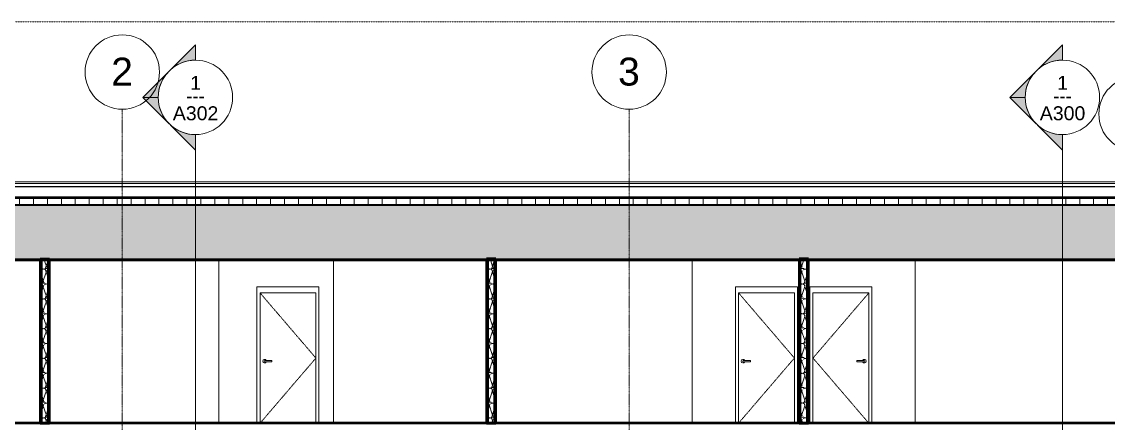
# Model space of a CAD drawing. Header units: inches. Extents: x -4168 to 1483, y -300 to 637.
# Drawn here: x -3219 to -2518, y 268 to 527 of the extents above; entities that cross this region are included whole.
import ezdxf

# ---------------------------------------------------------------- set-up
doc = ezdxf.new("R2010")
doc.units = ezdxf.units.IN
doc.header["$MEASUREMENT"] = 0
for name, pattern in [('Aligning Line 1_8_', [0.25, 0.125, -0.125]), ('Dash 1_16_', [0.125, 0.0625, -0.0625]), ('Grid Line 1_2_', [0.875, 0.5, -0.125, 0.125, -0.125])]:
    doc.linetypes.add(name, pattern=pattern)
for name, color, linetype, lineweight in [('0-1', 7, 'Continuous', 5), ('0-3', 10, 'Continuous', 13), ('A-DOOR-1', 7, 'Dash 1_16_', 9), ('A-DOOR-2', 7, 'Continuous', 9), ('A-DOOR-FRAM-1', 7, 'Continuous', 9), ('A-FLOR-7', 192, 'Continuous', 50), ('A-FLOR-LEVL-1', 51, 'Grid Line 1_2_', 9), ('A-ROOF', 132, 'Continuous', 13), ('A-ROOF-1', 252, 'Continuous', 13), ('A-ROOF-3', 132, 'Continuous', 50), ('A-ROOF-PATT-1', 132, 'Continuous', 9), ('A-WALL-2', 10, 'Continuous', 13), ('A-WALL-3', 135, 'Continuous', 13), ('A-WALL-PATT-1', 7, 'Continuous', 9), ('A-WALL-PATT-2', 253, 'Continuous', 9), ('G-ANNO-SYMB', 111, 'Aligning Line 1_8_', 9), ('G-ANNO-SYMB-1', 111, 'Continuous', 9), ('I-WALL-1', 250, 'Continuous', 50), ('I-WALL-2', 135, 'Continuous', 13), ('S-GRID-1', 1, 'Grid Line 1_2_', 9), ('S-GRID-IDEN', 1, 'Continuous', 9)]:
    doc.layers.add(name, color=color, linetype=linetype, lineweight=lineweight)
doc.styles.add('Arial', font='arial.ttf', dxfattribs={"height": 9})
doc.styles.add('Arial_1', font='arial.ttf', dxfattribs={"height": 18})
doc.styles.add('Century Gothic', font='ufonts.com_century-gothic.ttf', dxfattribs={"height": 9})
pattern_1 = [(0, (-3769.654, 146.633), (30.72, 7.68), [1.267, -21.773, 1.267, -21.773, -122.88]), (0, (-3769.654, 146.633), (30.72, 7.68), [-46.08, 1.267, -44.813, 1.267, -21.773, -53.76]), (0, (-3769.654, 146.633), (30.72, 7.68), [-115.2, 1.267, -14.093, 1.267, -37.133]), (120, (-3758.134, 150.473), (-22.011075, 22.7643), [1.267, -21.773, 1.267, -21.773, -122.88]), (120, (-3758.134, 150.473), (-22.011075, 22.7643), [-46.08, 1.267, -44.813, 1.267, -21.773, -53.76]), (120, (-3758.134, 150.473), (-22.011075, 22.7643), [-115.2, 1.267, -14.093, 1.267, -37.133]), (240, (-3754.294, 165.833), (-8.708925, -30.4443), [1.267, -21.773, 1.267, -21.773, -122.88]), (240, (-3754.294, 165.833), (-8.708925, -30.4443), [-46.08, 1.267, -44.813, 1.267, -21.773, -53.76]), (240, (-3754.294, 165.833), (-8.708925, -30.4443), [-115.2, 1.267, -14.093, 1.267, -37.133])]
pattern_2 = [(161.57, (-3769.174, 147.113), (-3.8399538, -1.54e-05), [0, -27.322, 3.034, 0]), (18.43, (-3770.134, 147.113), (-3.8399538, 1.54e-05), [0, -27.322, 3.034, 0]), (108.43, (-3769.174, 147.113), (1.919622, -9.6005246), [9.106, -21.25]), (71.57, (-3770.134, 147.113), (1.919622, 9.6005246), [9.106, -21.25])]

# ---------------------------------------------------------------- blocks, each defined once
blk = doc.blocks.new('HOLLOW METAL - UNIT DOOR-2125825-BUILDING SECTION - NORTH_SOUTH THRU PARKING RAMP - LOOKING WEST')
at = {"layer": 'A-DOOR-1'}
for p, q in [((-2672.72, 352), (-2708.72, 310)), ((-2708.72, 310), (-2672.72, 268))]:
    blk.add_line(p, q, dxfattribs=at)
at = {"layer": 'A-DOOR-2'}
for p, q in [((-2672.72, 352), (-2708.72, 352)), ((-2708.72, 352), (-2708.72, 268)), ((-2672.72, 268), (-2672.72, 352)), ((-2676.27, 308.39), (-2680.4, 308.39)), ((-2680.4, 308), (-2680.4, 308.39)), ((-2680.4, 307.61), (-2680.4, 308)), ((-2680.4, 307.61), (-2676.27, 307.61))]:
    blk.add_line(p, q, dxfattribs=at)
at = {"layer": 'A-DOOR-2', "flags": 128}
for points in [[(-2675.68, 308.39), (-2675.68, 308.39), (-2675.68, 308.39), (-2675.68, 308.39), (-2675.68, 308.39), (-2675.69, 308.39), (-2675.69, 308.39), (-2675.7, 308.39), (-2675.71, 308.39), (-2675.71, 308.39), (-2675.72, 308.39), (-2675.73, 308.39), (-2675.74, 308.39), (-2675.75, 308.39), (-2675.77, 308.39), (-2675.78, 308.39), (-2675.79, 308.39), (-2675.81, 308.39), (-2675.82, 308.39), (-2675.84, 308.39), (-2675.86, 308.39), (-2675.87, 308.39), (-2675.89, 308.39), (-2675.91, 308.39), (-2675.93, 308.39), (-2675.95, 308.39), (-2675.97, 308.39), (-2675.99, 308.39), (-2676.01, 308.39), (-2676.03, 308.39), (-2676.05, 308.39), (-2676.08, 308.39), (-2676.1, 308.39), (-2676.12, 308.39), (-2676.14, 308.39), (-2676.17, 308.39), (-2676.19, 308.39), (-2676.21, 308.39), (-2676.24, 308.39), (-2676.26, 308.39), (-2676.27, 308.39)], [(-2676.27, 307.61), (-2676.24, 307.61), (-2676.22, 307.61), (-2676.2, 307.61), (-2676.17, 307.61), (-2676.15, 307.61), (-2676.13, 307.61), (-2676.1, 307.61), (-2676.08, 307.61), (-2676.06, 307.61), (-2676.04, 307.61), (-2676.02, 307.61), (-2675.99, 307.61), (-2675.97, 307.61), (-2675.95, 307.61), (-2675.93, 307.61), (-2675.91, 307.61), (-2675.9, 307.61), (-2675.88, 307.61), (-2675.86, 307.61), (-2675.84, 307.61), (-2675.83, 307.61), (-2675.81, 307.61), (-2675.8, 307.61), (-2675.78, 307.61), (-2675.77, 307.61), (-2675.76, 307.61), (-2675.75, 307.61), (-2675.74, 307.61), (-2675.73, 307.61), (-2675.72, 307.61), (-2675.71, 307.61), (-2675.7, 307.61), (-2675.7, 307.61), (-2675.69, 307.61), (-2675.69, 307.61), (-2675.68, 307.61), (-2675.68, 307.61), (-2675.68, 307.61), (-2675.68, 307.61)]]:
    blk.add_lwpolyline(points, dxfattribs=at)
at = {"layer": 'A-DOOR-2'}
for centre, radius, start, end in [((-2675.58, 308), 1.18, 0, 160.36566), ((-2675.58, 308), 1.18, 199.56325, 0), ((-2675.68, 308), 0.394, 75, 90), ((-2675.68, 308), 0.394, 270, 285), ((-2675.68, 308), 0.394, 0, 30), ((-2675.68, 308), 0.394, 330, 0)]:
    blk.add_arc(centre, radius, start, end, dxfattribs=at)
at = {"layer": 'A-DOOR-FRAM-1'}
for p, q in [((-2710.72, 356), (-2710.72, 268)), ((-2670.72, 356), (-2710.72, 356)), ((-2708.72, 352), (-2708.72, 268)), ((-2708.72, 352), (-2672.72, 352)), ((-2672.72, 352), (-2672.72, 268)), ((-2670.72, 268), (-2670.72, 356))]:
    blk.add_line(p, q, dxfattribs=at)
blk = doc.blocks.new('HOLLOW METAL - UNIT DOOR-2125824-BUILDING SECTION - NORTH_SOUTH THRU PARKING RAMP - LOOKING WEST')
at = {"layer": 'A-DOOR-1'}
for p, q in [((-2756.72, 352), (-2720.72, 310)), ((-2720.72, 310), (-2756.72, 268))]:
    blk.add_line(p, q, dxfattribs=at)
at = {"layer": 'A-DOOR-2'}
for p, q in [((-2756.72, 352), (-2756.72, 268)), ((-2720.72, 352), (-2756.72, 352)), ((-2720.72, 268), (-2720.72, 352)), ((-2749.05, 308.39), (-2753.18, 308.39)), ((-2753.18, 307.61), (-2749.05, 307.61)), ((-2749.05, 308.39), (-2749.05, 308)), ((-2749.05, 308), (-2749.05, 307.61))]:
    blk.add_line(p, q, dxfattribs=at)
at = {"layer": 'A-DOOR-2', "flags": 128}
for points in [[(-2753.18, 308.39), (-2753.2, 308.39), (-2753.23, 308.39), (-2753.25, 308.39), (-2753.27, 308.39), (-2753.3, 308.39), (-2753.32, 308.39), (-2753.34, 308.39), (-2753.37, 308.39), (-2753.39, 308.39), (-2753.41, 308.39), (-2753.43, 308.39), (-2753.45, 308.39), (-2753.47, 308.39), (-2753.49, 308.39), (-2753.51, 308.39), (-2753.53, 308.39), (-2753.55, 308.39), (-2753.57, 308.39), (-2753.59, 308.39), (-2753.6, 308.39), (-2753.62, 308.39), (-2753.64, 308.39), (-2753.65, 308.39), (-2753.66, 308.39), (-2753.68, 308.39), (-2753.69, 308.39), (-2753.7, 308.39), (-2753.71, 308.39), (-2753.72, 308.39), (-2753.73, 308.39), (-2753.74, 308.39), (-2753.75, 308.39), (-2753.75, 308.39), (-2753.76, 308.39), (-2753.76, 308.39), (-2753.77, 308.39), (-2753.77, 308.39), (-2753.77, 308.39), (-2753.77, 308.39)], [(-2753.77, 307.61), (-2753.77, 307.61), (-2753.77, 307.61), (-2753.77, 307.61), (-2753.76, 307.61), (-2753.76, 307.61), (-2753.75, 307.61), (-2753.75, 307.61), (-2753.74, 307.61), (-2753.73, 307.61), (-2753.72, 307.61), (-2753.71, 307.61), (-2753.7, 307.61), (-2753.69, 307.61), (-2753.68, 307.61), (-2753.67, 307.61), (-2753.65, 307.61), (-2753.64, 307.61), (-2753.62, 307.61), (-2753.61, 307.61), (-2753.59, 307.61), (-2753.57, 307.61), (-2753.56, 307.61), (-2753.54, 307.61), (-2753.52, 307.61), (-2753.5, 307.61), (-2753.48, 307.61), (-2753.46, 307.61), (-2753.44, 307.61), (-2753.42, 307.61), (-2753.39, 307.61), (-2753.37, 307.61), (-2753.35, 307.61), (-2753.33, 307.61), (-2753.3, 307.61), (-2753.28, 307.61), (-2753.26, 307.61), (-2753.23, 307.61), (-2753.21, 307.61), (-2753.19, 307.61), (-2753.18, 307.61)]]:
    blk.add_lwpolyline(points, dxfattribs=at)
at = {"layer": 'A-DOOR-2'}
for centre, radius, start, end in [((-2753.87, 308), 1.18, 19.63434, 180), ((-2753.87, 308), 1.18, 180, 340.43675), ((-2753.77, 308), 0.394, 150, 180), ((-2753.77, 308), 0.394, 180, 210), ((-2753.77, 308), 0.394, 90, 105), ((-2753.77, 308), 0.394, 255, 270)]:
    blk.add_arc(centre, radius, start, end, dxfattribs=at)
at = {"layer": 'A-DOOR-FRAM-1'}
for p, q in [((-2758.72, 356), (-2758.72, 268)), ((-2718.72, 356), (-2758.72, 356)), ((-2756.72, 268), (-2756.72, 352)), ((-2756.72, 352), (-2720.72, 352)), ((-2720.72, 268), (-2720.72, 352)), ((-2718.72, 268), (-2718.72, 356))]:
    blk.add_line(p, q, dxfattribs=at)
blk = doc.blocks.new('HOLLOW METAL - UNIT DOOR-2125827-BUILDING SECTION - NORTH_SOUTH THRU PARKING RAMP - LOOKING WEST')
at = {"layer": 'A-DOOR-1'}
for p, q in [((-3065.42, 352), (-3029.42, 310)), ((-3029.42, 310), (-3065.42, 268))]:
    blk.add_line(p, q, dxfattribs=at)
at = {"layer": 'A-DOOR-2'}
for p, q in [((-3065.42, 352), (-3065.42, 268)), ((-3029.42, 352), (-3065.42, 352)), ((-3029.42, 268), (-3029.42, 352)), ((-3057.75, 308.39), (-3061.88, 308.39)), ((-3061.88, 307.61), (-3057.75, 307.61)), ((-3057.75, 308.39), (-3057.75, 308)), ((-3057.75, 308), (-3057.75, 307.61))]:
    blk.add_line(p, q, dxfattribs=at)
at = {"layer": 'A-DOOR-2', "flags": 128}
for points in [[(-3061.88, 308.39), (-3061.9, 308.39), (-3061.93, 308.39), (-3061.95, 308.39), (-3061.97, 308.39), (-3062, 308.39), (-3062.02, 308.39), (-3062.04, 308.39), (-3062.07, 308.39), (-3062.09, 308.39), (-3062.11, 308.39), (-3062.13, 308.39), (-3062.15, 308.39), (-3062.17, 308.39), (-3062.19, 308.39), (-3062.21, 308.39), (-3062.23, 308.39), (-3062.25, 308.39), (-3062.27, 308.39), (-3062.29, 308.39), (-3062.3, 308.39), (-3062.32, 308.39), (-3062.34, 308.39), (-3062.35, 308.39), (-3062.36, 308.39), (-3062.38, 308.39), (-3062.39, 308.39), (-3062.4, 308.39), (-3062.41, 308.39), (-3062.42, 308.39), (-3062.43, 308.39), (-3062.44, 308.39), (-3062.45, 308.39), (-3062.45, 308.39), (-3062.46, 308.39), (-3062.46, 308.39), (-3062.47, 308.39), (-3062.47, 308.39), (-3062.47, 308.39), (-3062.47, 308.39)], [(-3062.47, 307.61), (-3062.47, 307.61), (-3062.47, 307.61), (-3062.47, 307.61), (-3062.46, 307.61), (-3062.46, 307.61), (-3062.45, 307.61), (-3062.45, 307.61), (-3062.44, 307.61), (-3062.43, 307.61), (-3062.42, 307.61), (-3062.41, 307.61), (-3062.4, 307.61), (-3062.39, 307.61), (-3062.38, 307.61), (-3062.37, 307.61), (-3062.35, 307.61), (-3062.34, 307.61), (-3062.32, 307.61), (-3062.31, 307.61), (-3062.29, 307.61), (-3062.27, 307.61), (-3062.26, 307.61), (-3062.24, 307.61), (-3062.22, 307.61), (-3062.2, 307.61), (-3062.18, 307.61), (-3062.16, 307.61), (-3062.14, 307.61), (-3062.12, 307.61), (-3062.09, 307.61), (-3062.07, 307.61), (-3062.05, 307.61), (-3062.03, 307.61), (-3062, 307.61), (-3061.98, 307.61), (-3061.96, 307.61), (-3061.93, 307.61), (-3061.91, 307.61), (-3061.89, 307.61), (-3061.88, 307.61)]]:
    blk.add_lwpolyline(points, dxfattribs=at)
at = {"layer": 'A-DOOR-2'}
for centre, radius, start, end in [((-3062.57, 308), 1.18, 19.63434, 180), ((-3062.57, 308), 1.18, 180, 340.43675), ((-3062.47, 308), 0.394, 150, 180), ((-3062.47, 308), 0.394, 180, 210), ((-3062.47, 308), 0.394, 90, 105), ((-3062.47, 308), 0.394, 255, 270)]:
    blk.add_arc(centre, radius, start, end, dxfattribs=at)
at = {"layer": 'A-DOOR-FRAM-1'}
for p, q in [((-3067.42, 356), (-3067.42, 268)), ((-3027.42, 356), (-3067.42, 356)), ((-3065.42, 268), (-3065.42, 352)), ((-3065.42, 352), (-3029.42, 352)), ((-3029.42, 268), (-3029.42, 352)), ((-3027.42, 268), (-3027.42, 356))]:
    blk.add_line(p, q, dxfattribs=at)
blk = doc.blocks.new('CTR - 1st Phase - Common Walls_rvt-1-BUILDING SECTION - NORTH_SOUTH THRU PARKING RAMP - LOOKING WEST')
at = {"layer": 'A-WALL-PATT-1'}
h = blk.add_hatch(dxfattribs=at)
h.set_pattern_fill('FP_1', color=256, style=0, pattern_type=2)
h.set_pattern_definition(pattern_1)
h.paths.add_polyline_path([(-3207.32, 268), (-3206.7, 268), (-3206.7, 373.37), (-3207.32, 373.37), (-3207.32, 274.82)], flags=0)
h = blk.add_hatch(dxfattribs=at)
h.set_pattern_fill('FP_1', color=256, style=0, pattern_type=2)
h.set_pattern_definition(pattern_1)
h.paths.add_polyline_path([(-3206.07, 268), (-3206.07, 373.37), (-3206.7, 373.37), (-3206.7, 268)], flags=0)
h = blk.add_hatch(dxfattribs=at)
h.set_pattern_fill('FP_1', color=256, style=0, pattern_type=2)
h.set_pattern_definition(pattern_1)
h.paths.add_polyline_path([(-3201.95, 268), (-3201.95, 373.37), (-3202.57, 373.37), (-3202.57, 268), (-3202.37, 268)], flags=0)
h = blk.add_hatch(dxfattribs=at)
h.set_pattern_fill('FP_1', color=256, style=0, pattern_type=2)
h.set_pattern_definition(pattern_1)
h.paths.add_polyline_path([(-3201.32, 268), (-3201.35, 373.37), (-3201.95, 373.37), (-3201.95, 268)], flags=0)
h = blk.add_hatch(dxfattribs=at)
h.set_pattern_fill('FP_1', color=256, style=0, pattern_type=2)
h.set_pattern_definition(pattern_1)
h.paths.add_polyline_path([(-2918.7, 268), (-2918.7, 373.37), (-2919.32, 373.37), (-2919.32, 268)], flags=0)
h = blk.add_hatch(dxfattribs=at)
h.set_pattern_fill('FP_1', color=256, style=0, pattern_type=2)
h.set_pattern_definition(pattern_1)
h.paths.add_polyline_path([(-2918.07, 268), (-2918.07, 373.37), (-2918.7, 373.37), (-2918.7, 268)], flags=0)
h = blk.add_hatch(dxfattribs=at)
h.set_pattern_fill('FP_1', color=256, style=0, pattern_type=2)
h.set_pattern_definition(pattern_1)
h.paths.add_polyline_path([(-2913.32, 268), (-2913.32, 373.37), (-2913.95, 373.37), (-2913.95, 268)], flags=0)
h = blk.add_hatch(dxfattribs=at)
h.set_pattern_fill('FP_1', color=256, style=0, pattern_type=2)
h.set_pattern_definition(pattern_1)
h.paths.add_polyline_path([(-2717.1, 268), (-2717.1, 373.37), (-2717.72, 373.37), (-2717.72, 268)], flags=0)
h = blk.add_hatch(dxfattribs=at)
h.set_pattern_fill('FP_1', color=256, style=0, pattern_type=2)
h.set_pattern_definition(pattern_1)
h.paths.add_polyline_path([(-2717.1, 268), (-2716.47, 268), (-2716.47, 373.37), (-2717.1, 373.37), (-2717.1, 274.82)], flags=0)
h = blk.add_hatch(dxfattribs=at)
h.set_pattern_fill('FP_1', color=256, style=0, pattern_type=2)
h.set_pattern_definition(pattern_1)
h.paths.add_polyline_path([(-2711.72, 268), (-2711.72, 373.37), (-2712.35, 373.37), (-2712.35, 268)], flags=0)
at = {"layer": 'A-WALL-PATT-2'}
h = blk.add_hatch(dxfattribs=at)
h.set_pattern_fill('FP_4', color=256, style=0, pattern_type=2)
h.set_pattern_definition(pattern_2)
h.paths.add_polyline_path([(-3202.57, 268), (-3202.57, 373.37), (-3206.07, 373.37), (-3206.07, 268)], flags=0)
h = blk.add_hatch(dxfattribs=at)
h.set_pattern_fill('FP_4', color=256, style=0, pattern_type=2)
h.set_pattern_definition(pattern_2)
h.paths.add_polyline_path([(-2914.57, 268), (-2914.57, 373.37), (-2918.07, 373.37), (-2918.07, 268)], flags=0)
h = blk.add_hatch(dxfattribs=at)
h.set_pattern_fill('FP_4', color=256, style=0, pattern_type=2)
h.set_pattern_definition(pattern_2)
h.paths.add_polyline_path([(-2714.56, 268), (-2712.97, 268), (-2712.97, 373.37), (-2716.47, 373.37), (-2716.47, 268)], flags=0)
at = {"layer": 'A-WALL-2'}
for p, q in [((-3206.7, 373.87), (-3206.7, 268)), ((-3206.07, 373.87), (-3206.07, 268)), ((-3202.57, 373.87), (-3202.57, 268)), ((-3201.95, 373.87), (-3201.95, 268)), ((-2918.7, 374), (-2918.7, 268)), ((-2918.07, 374), (-2918.07, 268)), ((-2914.57, 374), (-2914.57, 268)), ((-2913.95, 374), (-2913.95, 268)), ((-2717.1, 374), (-2717.1, 268)), ((-2716.47, 374), (-2716.47, 268)), ((-2712.97, 374), (-2712.97, 268)), ((-2712.35, 374), (-2712.35, 268))]:
    blk.add_line(p, q, dxfattribs=at)
at = {"layer": 'I-WALL-1'}
for p, q in [((-3207.32, 373.87), (-3207.32, 268)), ((-3201.32, 373.87), (-3207.32, 373.87)), ((-3201.32, 268), (-3201.32, 373.87)), ((-2919.32, 374), (-2919.32, 268)), ((-2913.32, 374), (-2919.32, 374)), ((-2913.32, 268), (-2913.32, 374)), ((-2717.72, 374), (-2717.72, 268)), ((-2711.72, 374), (-2717.72, 374)), ((-2711.72, 268), (-2711.72, 374)), ((-3207.32, 268), (-3201.32, 268)), ((-2919.32, 268), (-2913.32, 268)), ((-2717.72, 268), (-2711.72, 268))]:
    blk.add_line(p, q, dxfattribs=at)
at = {"layer": 'I-WALL-2'}
for p, q in [((-3092.12, 268), (-3092.12, 373.37)), ((-3018.15, 373.37), (-3018.15, 268)), ((-2786.72, 373.37), (-2786.72, 268)), ((-2642.72, 268), (-2642.72, 373.37)), ((-3067.42, 268), (-3067.42, 356)), ((-3067.42, 356), (-3027.42, 356)), ((-3027.42, 356), (-3027.42, 268)), ((-2758.72, 268), (-2758.72, 356)), ((-2758.72, 356), (-2718.72, 356)), ((-2718.72, 356), (-2718.72, 268)), ((-2710.72, 268), (-2710.72, 356)), ((-2710.72, 356), (-2670.72, 356)), ((-2670.72, 356), (-2670.72, 268))]:
    blk.add_line(p, q, dxfattribs=at)
at = {"layer": '0-3'}
for name in ['HOLLOW METAL - UNIT DOOR-2125827-BUILDING SECTION - NORTH_SOUTH THRU PARKING RAMP - LOOKING WEST', 'HOLLOW METAL - UNIT DOOR-2125824-BUILDING SECTION - NORTH_SOUTH THRU PARKING RAMP - LOOKING WEST', 'HOLLOW METAL - UNIT DOOR-2125825-BUILDING SECTION - NORTH_SOUTH THRU PARKING RAMP - LOOKING WEST']:
    blk.add_blockref(name, (0, 0), dxfattribs=at)
blk = doc.blocks.new('Basic Wall _ EXT - FIBER CEMENT - SMALL - ___-2145929-BUILDING SECTION - NORTH_SOUTH THRU PARKING RAMP - LOOKING WEST')
at = {"layer": 'A-WALL-3'}
for p, q in [((-2061.36, 423.66), (-3867.29, 423.66)), ((-2076.8, 422.6), (-3851.85, 422.6)), ((-3851.44, 420.42), (-2077.21, 420.42)), ((-2077.53, 420.57), (-3851.11, 420.57))]:
    blk.add_line(p, q, dxfattribs=at)
blk = doc.blocks.new('Section - Section Head - Filled-22785-BUILDING SECTION - NORTH_SOUTH THRU PARKING RAMP - LOOKING WEST')
at = {"layer": 'G-ANNO-SYMB-1'}
h = blk.add_hatch(color=256, dxfattribs=at)
edge = h.paths.add_edge_path(flags=0)
edge.add_arc((-2547.82, 478.14), 24.03, 90, 132.0784, ccw=False)
edge.add_line((-2547.82, 502.17), (-2547.82, 512.08))
edge.add_line((-2547.82, 512.08), (-2563.93, 495.98))
h = blk.add_hatch(color=256, dxfattribs=at)
edge = h.paths.add_edge_path(flags=0)
edge.add_line((-2564.79, 495.11), (-2581.76, 478.14))
edge.add_line((-2581.76, 478.14), (-2571.82, 478.14))
edge.add_arc((-2547.82, 478.14), 24, 135, 180, ccw=False)
h = blk.add_hatch(color=256, dxfattribs=at)
edge = h.paths.add_edge_path(flags=0)
edge.add_arc((-2547.82, 478.14), 24, 180, 225, ccw=False)
edge.add_line((-2571.82, 478.14), (-2581.76, 478.14))
edge.add_line((-2581.76, 478.14), (-2564.79, 461.17))
h = blk.add_hatch(color=256, dxfattribs=at)
edge = h.paths.add_edge_path(flags=0)
edge.add_line((-2563.93, 460.3), (-2547.82, 444.2))
edge.add_line((-2547.82, 444.2), (-2547.82, 454.11))
edge.add_arc((-2547.82, 478.14), 24.03, 227.9216, 270, ccw=False)
for p, q in [((-2563.93, 495.98), (-2547.82, 512.08)), ((-2547.82, 512.08), (-2547.82, 502.17)), ((-2581.76, 478.14), (-2564.79, 495.11)), ((-2571.82, 478.14), (-2581.76, 478.14)), ((-2564.79, 461.17), (-2581.76, 478.14)), ((-2581.76, 478.14), (-2571.82, 478.14)), ((-2547.82, 444.2), (-2563.93, 460.3)), ((-2547.82, 454.11), (-2547.82, 444.2))]:
    blk.add_line(p, q, dxfattribs=at)
for centre, radius, start, end in [((-2547.82, 478.17), 24, 90, 270), ((-2547.82, 478.14), 24.03, 90, 132.0784), ((-2547.82, 478.17), 24, 270, 90), ((-2547.82, 478.14), 24, 135, 180), ((-2547.82, 478.14), 24, 180, 225), ((-2547.82, 478.14), 24.03, 227.9216, 270)]:
    blk.add_arc(centre, radius, start, end, dxfattribs=at)
blk = doc.blocks.new('Grid - Grid Head - Circle-50561-BUILDING SECTION - NORTH_SOUTH THRU PARKING RAMP - LOOKING WEST')
at = {"layer": 'S-GRID-IDEN'}
for start, end in [(0, 180), (180, 360)]:
    blk.add_arc((-3481.32, 494.5), 24, start, end, dxfattribs=at)

msp = doc.modelspace()

# ---------------------------------------------------------------- hatches: boundary and pattern name
at = {"layer": 'A-ROOF-1'}
msp.add_hatch(color=256, dxfattribs=at).paths.add_polyline_path([(-2077.7086, 413.1376), (-2076.7987, 413.1376), (-2076.7987, 413.3877), (-3407.6737, 413.3877), (-3407.6737, 413.1376), (-2086.0882, 413.1376)], flags=0)
at = {"layer": 'A-ROOF-PATT-1'}
h = msp.add_hatch(dxfattribs=at)
h.set_pattern_fill('FP_9', color=256, style=0, pattern_type=2)
h.set_pattern_definition([(0, (-3769.654, 146.633), (0, 9), []), (90, (-3769.654, 146.633), (-9, 6e-16), [])])
h.paths.add_polyline_path([(-2898.9088, 409.1368), (-2076.1737, 409.1368), (-2076.1737, 413.1376), (-3407.6737, 413.1376), (-3407.6737, 409.1368), (-2932.4271, 409.1368)], flags=0)
h = msp.add_hatch(dxfattribs=at)
h.set_pattern_fill('FP_3', color=256, style=0, pattern_type=2)
h.set_pattern_definition([(0, (-3769.654, 146.633), (0, 4.798), []), (315, (-3769.654, 146.633), (4.7984266, 0), [6.786, -6.786]), (45, (-3769.654, 146.633), (4.7984266, 0), [6.786, -6.786])])
h.paths.add_polyline_path([(-2076.2407, 408.3866), (-2076.1737, 408.3866), (-2076.1737, 409.1368), (-3407.6737, 409.1368), (-3407.6737, 408.3866), (-2094.4678, 408.3866)], flags=0)
h = msp.add_hatch(dxfattribs=at)
h.set_pattern_fill('FP_4', color=256, style=0, pattern_type=2)
h.set_pattern_definition(pattern_2)
h.paths.add_polyline_path([(-3407.6737, 374), (-2076.1737, 374), (-2076.1737, 408.3866), (-3407.6737, 408.3866), (-3407.6737, 389.426)], flags=0)
h = msp.add_hatch(dxfattribs=at)
h.set_pattern_fill('FP_1', color=256, style=0, pattern_type=2)
h.set_pattern_definition(pattern_1)
h.paths.add_polyline_path([(-3066.5006, 373.375), (-2076.7987, 373.375), (-2076.7987, 374), (-3407.6737, 373.9832), (-3407.6737, 373.375), (-3067.4237, 373.375)], flags=0)

# ---------------------------------------------------------------- linework, layer by layer
at = {"layer": 'A-FLOR-7'}
msp.add_line((-2076.7987, 268), (-3857.9737, 268), dxfattribs=at)
at = {"layer": 'A-FLOR-LEVL-1'}
msp.add_line((-4167.9645, 268), (-1830.091, 268), dxfattribs=at)
at = {"layer": 'A-ROOF'}
for p, q in [((-2076.1737, 413.1376), (-3407.6737, 413.1376)), ((-2076.1737, 409.1368), (-3407.6737, 409.1368)), ((-2076.1737, 408.3866), (-3407.6737, 408.3866)), ((-3408.6737, 374), (-2076.1737, 374))]:
    msp.add_line(p, q, dxfattribs=at)
at = {"layer": 'A-ROOF-3'}
for p, q in [((-2076.7987, 413.3877), (-3407.6737, 413.3877)), ((-3408.6737, 373.375), (-2076.7987, 373.375))]:
    msp.add_line(p, q, dxfattribs=at)
at = {"layer": 'G-ANNO-SYMB'}
msp.add_line((-1926.8759, 526.9531), (-4072.0519, 526.9531), dxfattribs=at)
at = {"layer": 'G-ANNO-SYMB-1'}
for p, q in [((-3107.1488, 454.1414), (-3107.1488, -184.9308)), ((-2547.8212, 454.1414), (-2547.8212, -184.9308))]:
    msp.add_line(p, q, dxfattribs=at)
at = {"layer": 'S-GRID-1'}
for p, q in [((-3154.3237, -159.8356), (-3154.3237, 470.5)), ((-2827.3237, -159.8356), (-2827.3237, 470.5))]:
    msp.add_line(p, q, dxfattribs=at)

# ---------------------------------------------------------------- block references
at = {"layer": '0-1'}
msp.add_blockref('CTR - 1st Phase - Common Walls_rvt-1-BUILDING SECTION - NORTH_SOUTH THRU PARKING RAMP - LOOKING WEST', (0, 0), dxfattribs=at)
at = {"layer": 'A-WALL-3'}
msp.add_blockref('Basic Wall _ EXT - FIBER CEMENT - SMALL - ___-2145929-BUILDING SECTION - NORTH_SOUTH THRU PARKING RAMP - LOOKING WEST', (0, 0), dxfattribs=at)
at = {"layer": 'G-ANNO-SYMB-1'}
for p in [(-559.3276, 0), (0, 0)]:
    msp.add_blockref('Section - Section Head - Filled-22785-BUILDING SECTION - NORTH_SOUTH THRU PARKING RAMP - LOOKING WEST', p, dxfattribs=at)
at = {"layer": 'S-GRID-IDEN'}
for p in [(327, 0), (654, 0), (981, -27.0634)]:
    msp.add_blockref('Grid - Grid Head - Circle-50561-BUILDING SECTION - NORTH_SOUTH THRU PARKING RAMP - LOOKING WEST', p, dxfattribs=at)

# ---------------------------------------------------------------- texts
at = {"layer": 'G-ANNO-SYMB-1', "char_height": 9, "attachment_point": 1}
for s, insert, width, style in [('1', (-3110.4697, 492.05), 8.484, 'Arial'), ('1', (-2551.1422, 492.05), 8.484, 'Arial'), ('---', (-3113.1211, 483.5433), 15.453, 'Century Gothic'), ('---', (-2553.7935, 483.5433), 15.453, 'Century Gothic'), ('A302', (-3121.7138, 472.4138), 35.754, 'Arial'), ('A300', (-2562.3863, 472.4138), 35.754, 'Arial')]:
    msp.add_mtext(s, dxfattribs=dict(at, insert=insert, width=width, style=style))
at = {"layer": 'S-GRID-IDEN', "char_height": 18, "width": 16.968, "attachment_point": 1, "style": 'Arial_1'}
for s, insert in [('2', (-3161.4528, 503.7879)), ('3', (-2834.4528, 503.7879))]:
    msp.add_mtext(s, dxfattribs=dict(at, insert=insert))

doc.saveas('drawing.dxf')
